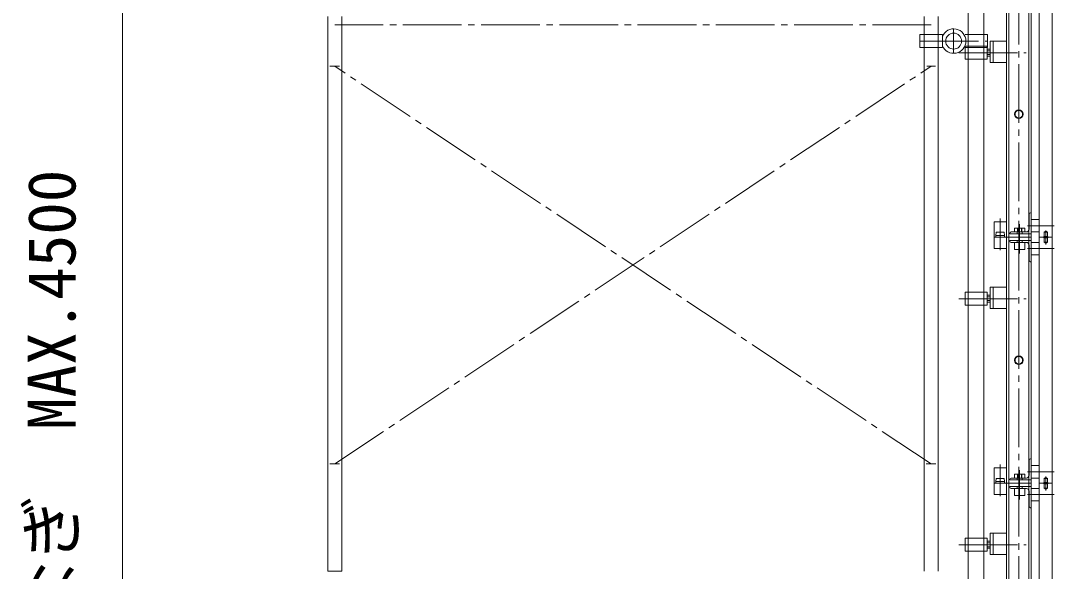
# Model space of a CAD drawing. Units: millimetres, scale not verified. Extents: x -8978 to 8399, y -12303 to 12300.
# Drawn here: x -8552 to -5382, y 1549 to 3237 of the extents above; entities that cross this region are included whole.
import ezdxf
from ezdxf.enums import TextEntityAlignment as Align

# ---------------------------------------------------------------- set-up
doc = ezdxf.new("R2010")
doc.units = ezdxf.units.MM
doc.header["$LTSCALE"] = 20
doc.linetypes.add('CHAIN2', pattern=[12, 9, -1, 1, -1])
for name, color, linetype, lineweight in [('0-1_12 常用一点鎖線', 3, 'CHAIN2', 18), ('0-4_10 常用実線', 3, 'Continuous', 18), ('0-5_32 補完一点鎖線', 6, 'CHAIN2', 18), ('0-6_30 補完実線', 6, 'Continuous', 18), ('0-B_20 準用実線', 4, 'Continuous', 18), ('0-C_22 準用一点鎖線', 4, 'CHAIN2', 18), ('0-D_05 寸法', 7, 'Continuous', 18)]:
    doc.layers.add(name, color=color, linetype=linetype, lineweight=lineweight)
doc.styles.add('ＭＳ ゴシック', font='')
doc.styles.get('ＭＳ ゴシック').set_extended_font_data('MS Gothic')

msp = doc.modelspace()

# ---------------------------------------------------------------- linework, layer by layer
at = {"layer": '0-1_12 常用一点鎖線'}
for p, q in [((-5490.76, 3343.38), (-5490.76, 2556.65)), ((-5675.26, 3138.52), (-5468.26, 3138.52)), ((-5585.8, 3138.51), (-5559.07, 3138.51)), ((-5548.26, 2630.1), (-5548.26, 2563.44)), ((-5488.26, 2613.17), (-5488.26, 2572.53)), ((-5464.09, 2608.01), (-5419.99, 2608.01)), ((-5433.61, 2608.01), (-5381.95, 2608.01)), ((-5548.26, 2533.19), (-5548.26, 2591.17)), ((-5490.76, 2589.38), (-5490.76, 1802.65)), ((-5488.26, 2522.86), (-5488.26, 2573.5)), ((-5408.26, 2568.15), (-5408.26, 2594.02)), ((-5408.26, 2576.67), (-5408.26, 2550.87)), ((-5464.09, 2538.01), (-5419.99, 2538.01)), ((-5433.61, 2538.01), (-5381.95, 2538.01)), ((-5675.26, 2384.52), (-5468.26, 2384.52)), ((-5585.8, 2384.51), (-5559.07, 2384.51)), ((-5548.26, 1876.1), (-5548.26, 1809.44)), ((-5488.26, 1859.17), (-5488.26, 1818.53)), ((-5464.09, 1854.01), (-5419.99, 1854.01)), ((-5433.61, 1854.01), (-5381.95, 1854.01)), ((-5408.26, 1814.15), (-5408.26, 1840.02)), ((-5548.26, 1779.19), (-5548.26, 1837.17)), ((-5490.76, 1835.38), (-5490.76, 1048.65)), ((-5488.26, 1768.86), (-5488.26, 1819.5)), ((-5408.26, 1822.67), (-5408.26, 1796.87)), ((-5464.09, 1784.01), (-5419.99, 1784.01)), ((-5433.61, 1784.01), (-5381.95, 1784.01)), ((-5675.26, 1630.52), (-5468.26, 1630.52)), ((-5585.8, 1630.51), (-5559.07, 1630.51))]:
    msp.add_line(p, q, dxfattribs=at)
at = {"layer": '0-4_10 常用実線'}
for p, q in [((-5528.26, 2573.01), (-5528.26, 3327.01)), ((-5521.42, 3327.01), (-5521.42, 2573.01)), ((-5460.1, 3327.01), (-5460.1, 2573.01)), ((-5453.26, 2573.01), (-5453.26, 3327.01)), ((-5428.26, 2573.01), (-5428.26, 3327.01)), ((-5388.26, 2573.01), (-5388.26, 3327.01)), ((-5578.26, 3108.51), (-5578.26, 3173.51)), ((-5528.26, 3173.51), (-5578.26, 3173.51)), ((-5569.26, 3108.51), (-5569.26, 3173.51)), ((-5655.26, 3158.52), (-5655.26, 3118.52)), ((-5588.26, 3149.52), (-5578.26, 3149.52)), ((-5588.26, 3144.52), (-5578.26, 3144.52)), ((-5588.26, 3118.52), (-5655.26, 3118.52)), ((-5588.26, 3132.52), (-5578.26, 3132.52)), ((-5588.26, 3127.52), (-5578.26, 3127.52)), ((-5528.26, 3108.51), (-5578.26, 3108.51)), ((-5459.26, 2644.01), (-5459.26, 2597.51)), ((-5455.26, 2648.01), (-5453.26, 2648.01)), ((-5453.26, 2583.01), (-5453.26, 2648.01)), ((-5566.26, 2620.01), (-5566.26, 2573.01)), ((-5528.26, 2620.01), (-5566.26, 2620.01)), ((-5495.26, 2589.01), (-5495.26, 2601.01)), ((-5494.36, 2589.01), (-5494.36, 2601.01)), ((-5482.16, 2589.01), (-5482.16, 2601.01)), ((-5481.26, 2589.01), (-5481.26, 2601.01)), ((-5472.26, 2601.01), (-5472.26, 2589.01)), ((-5453.26, 2627.01), (-5428.26, 2627.01)), ((-5428.26, 2589.01), (-5428.26, 2627.01)), ((-5528.26, 2573.01), (-5566.26, 2573.01)), ((-5453.26, 2573.01), (-5566.26, 2573.01)), ((-5566.26, 2573.01), (-5566.26, 2538.01)), ((-5560.26, 2588.01), (-5561.76, 2578.01)), ((-5561.76, 2573.01), (-5561.76, 2578.01)), ((-5534.76, 2578.01), (-5561.76, 2578.01)), ((-5536.26, 2588.01), (-5560.26, 2588.01)), ((-5536.26, 2588.01), (-5534.76, 2578.01)), ((-5534.76, 2573.01), (-5534.76, 2578.01)), ((-5453.26, 2573.01), (-5528.26, 2573.01)), ((-5528.26, 1819.01), (-5528.26, 2573.01)), ((-5521.42, 2573.01), (-5521.42, 1819.01)), ((-5518.26, 2585.01), (-5518.26, 2583.01)), ((-5453.26, 2583.01), (-5518.26, 2583.01)), ((-5514.26, 2589.01), (-5467.76, 2589.01)), ((-5496.26, 2583.01), (-5496.26, 2589.01)), ((-5480.26, 2583.01), (-5480.26, 2589.01)), ((-5460.1, 2573.01), (-5460.1, 1819.01)), ((-5453.26, 2589.01), (-5428.26, 2589.01)), ((-5453.26, 1819.01), (-5453.26, 2573.01)), ((-5388.26, 2573.01), (-5428.26, 2573.01)), ((-5428.26, 1819.01), (-5428.26, 2573.01)), ((-5388.26, 2573.01), (-5428.26, 2573.01)), ((-5415.51, 2573.01), (-5413.51, 2575.01)), ((-5413.51, 2588.01), (-5408.26, 2591.05)), ((-5413.51, 2588.01), (-5413.51, 2575.01)), ((-5413.51, 2588.01), (-5403.01, 2588.01)), ((-5403.01, 2575.01), (-5413.51, 2575.01)), ((-5403.26, 2571.01), (-5413.26, 2571.01)), ((-5403.01, 2588.01), (-5408.26, 2591.05)), ((-5403.01, 2588.01), (-5403.01, 2575.01)), ((-5401.01, 2573.01), (-5403.01, 2575.01)), ((-5388.26, 1819.01), (-5388.26, 2573.01)), ((-5528.26, 2538.01), (-5566.26, 2538.01)), ((-5453.26, 2563.01), (-5518.26, 2563.01)), ((-5518.26, 2561.01), (-5518.26, 2563.01)), ((-5514.26, 2557.01), (-5467.76, 2557.01)), ((-5496.26, 2563.01), (-5496.26, 2557.01)), ((-5480.26, 2563.01), (-5480.26, 2557.01)), ((-5472.26, 2535.01), (-5472.26, 2557.01)), ((-5459.26, 2502.01), (-5459.26, 2548.51)), ((-5453.26, 2563.01), (-5453.26, 2498.01)), ((-5453.26, 2557.01), (-5428.26, 2557.01)), ((-5428.26, 2519.01), (-5428.26, 2557.01)), ((-5413.26, 2558.01), (-5403.26, 2558.01)), ((-5453.26, 2519.01), (-5428.26, 2519.01)), ((-5455.26, 2498.01), (-5453.26, 2498.01)), ((-5578.26, 2354.51), (-5578.26, 2419.51)), ((-5528.26, 2419.51), (-5578.26, 2419.51)), ((-5569.26, 2354.51), (-5569.26, 2419.51)), ((-5655.26, 2404.52), (-5655.26, 2364.52)), ((-5588.26, 2395.52), (-5578.26, 2395.52)), ((-5588.26, 2390.52), (-5578.26, 2390.52)), ((-5588.26, 2378.52), (-5578.26, 2378.52)), ((-5588.26, 2364.52), (-5655.26, 2364.52)), ((-5588.26, 2373.52), (-5578.26, 2373.52)), ((-5528.26, 2354.51), (-5578.26, 2354.51)), ((-5459.26, 1890.01), (-5459.26, 1843.51)), ((-5455.26, 1894.01), (-5453.26, 1894.01)), ((-5453.26, 1829.01), (-5453.26, 1894.01)), ((-5453.26, 1873.01), (-5428.26, 1873.01)), ((-5428.26, 1835.01), (-5428.26, 1873.01)), ((-5566.26, 1866.01), (-5566.26, 1819.01)), ((-5528.26, 1866.01), (-5566.26, 1866.01)), ((-5495.26, 1835.01), (-5495.26, 1847.01)), ((-5494.36, 1835.01), (-5494.36, 1847.01)), ((-5482.16, 1835.01), (-5482.16, 1847.01)), ((-5481.26, 1835.01), (-5481.26, 1847.01)), ((-5472.26, 1847.01), (-5472.26, 1835.01)), ((-5528.26, 1819.01), (-5566.26, 1819.01)), ((-5453.26, 1819.01), (-5566.26, 1819.01)), ((-5566.26, 1819.01), (-5566.26, 1784.01)), ((-5560.26, 1834.01), (-5561.76, 1824.01)), ((-5561.76, 1819.01), (-5561.76, 1824.01)), ((-5534.76, 1824.01), (-5561.76, 1824.01)), ((-5536.26, 1834.01), (-5560.26, 1834.01)), ((-5536.26, 1834.01), (-5534.76, 1824.01)), ((-5534.76, 1819.01), (-5534.76, 1824.01)), ((-5453.26, 1819.01), (-5528.26, 1819.01)), ((-5528.26, 1065.01), (-5528.26, 1819.01)), ((-5521.42, 1819.01), (-5521.42, 1065.01)), ((-5518.26, 1831.01), (-5518.26, 1829.01)), ((-5453.26, 1829.01), (-5518.26, 1829.01)), ((-5453.26, 1809.01), (-5518.26, 1809.01)), ((-5518.26, 1807.01), (-5518.26, 1809.01)), ((-5514.26, 1835.01), (-5467.76, 1835.01)), ((-5496.26, 1829.01), (-5496.26, 1835.01)), ((-5496.26, 1809.01), (-5496.26, 1803.01)), ((-5480.26, 1829.01), (-5480.26, 1835.01)), ((-5480.26, 1809.01), (-5480.26, 1803.01)), ((-5460.1, 1819.01), (-5460.1, 1065.01)), ((-5453.26, 1835.01), (-5428.26, 1835.01)), ((-5453.26, 1065.01), (-5453.26, 1819.01)), ((-5453.26, 1809.01), (-5453.26, 1744.01)), ((-5388.26, 1819.01), (-5428.26, 1819.01)), ((-5428.26, 1065.01), (-5428.26, 1819.01)), ((-5388.26, 1819.01), (-5428.26, 1819.01)), ((-5415.51, 1819.01), (-5413.51, 1821.01)), ((-5413.51, 1834.01), (-5408.26, 1837.05)), ((-5413.51, 1834.01), (-5413.51, 1821.01)), ((-5413.51, 1834.01), (-5403.01, 1834.01)), ((-5403.01, 1821.01), (-5413.51, 1821.01)), ((-5403.26, 1817.01), (-5413.26, 1817.01)), ((-5403.01, 1834.01), (-5408.26, 1837.05)), ((-5403.01, 1834.01), (-5403.01, 1821.01)), ((-5401.01, 1819.01), (-5403.01, 1821.01)), ((-5388.26, 1065.01), (-5388.26, 1819.01)), ((-5528.26, 1784.01), (-5566.26, 1784.01)), ((-5514.26, 1803.01), (-5467.76, 1803.01)), ((-5472.26, 1781.01), (-5472.26, 1803.01)), ((-5459.26, 1748.01), (-5459.26, 1794.51)), ((-5453.26, 1803.01), (-5428.26, 1803.01)), ((-5428.26, 1765.01), (-5428.26, 1803.01)), ((-5413.26, 1804.01), (-5403.26, 1804.01)), ((-5455.26, 1744.01), (-5453.26, 1744.01)), ((-5453.26, 1765.01), (-5428.26, 1765.01)), ((-5655.26, 1650.52), (-5655.26, 1610.52)), ((-5578.26, 1600.51), (-5578.26, 1665.51)), ((-5528.26, 1665.51), (-5578.26, 1665.51)), ((-5569.26, 1600.51), (-5569.26, 1665.51)), ((-5588.26, 1641.52), (-5578.26, 1641.52)), ((-5588.26, 1636.52), (-5578.26, 1636.52)), ((-5588.26, 1624.52), (-5578.26, 1624.52)), ((-5588.26, 1619.52), (-5578.26, 1619.52)), ((-5588.26, 1610.52), (-5655.26, 1610.52)), ((-5528.26, 1600.51), (-5578.26, 1600.51))]:
    msp.add_line(p, q, dxfattribs=at)
for points in [[(-5655.26, 3158.52), (-5588.26, 3158.52), (-5588.26, 3118.52)], [(-5472.26, 2601.01), (-5504.26, 2601.01), (-5504.26, 2589.01)], [(-5408.26, 2555.13), (-5413.26, 2558.01), (-5413.26, 2571.01), (-5415.26, 2573.01)], [(-5408.26, 2555.13), (-5403.26, 2558.01), (-5403.26, 2571.01), (-5401.26, 2573.01)], [(-5472.26, 2535.01), (-5504.26, 2535.01), (-5504.26, 2557.01)], [(-5655.26, 2404.52), (-5588.26, 2404.52), (-5588.26, 2364.52)], [(-5472.26, 1847.01), (-5504.26, 1847.01), (-5504.26, 1835.01)], [(-5408.26, 1801.13), (-5413.26, 1804.01), (-5413.26, 1817.01), (-5415.26, 1819.01)], [(-5408.26, 1801.13), (-5403.26, 1804.01), (-5403.26, 1817.01), (-5401.26, 1819.01)], [(-5472.26, 1781.01), (-5504.26, 1781.01), (-5504.26, 1803.01)], [(-5655.26, 1650.52), (-5588.26, 1650.52), (-5588.26, 1610.52)]]:
    msp.add_lwpolyline(points, dxfattribs=at)
for centre, radius in [((-5490.76, 2950.01), 13.6), ((-5490.76, 2950.01), 11.7), ((-5490.76, 2196.01), 13.6), ((-5490.76, 2196.01), 11.7)]:
    msp.add_circle(centre, radius, dxfattribs=at)
for centre, radius, start, end in [((-5455.26, 2644.01), 4, 90, 180), ((-5514.26, 2585.01), 4, 90, 180), ((-5467.76, 2597.51), 8.5, 270, 0), ((-5514.26, 2561.01), 4, 180, 270), ((-5467.76, 2548.51), 8.5, 0, 90), ((-5455.26, 2502.01), 4, 180, 270), ((-5455.26, 1890.01), 4, 90, 180), ((-5467.76, 1843.51), 8.5, 270, 0), ((-5514.26, 1831.01), 4, 90, 180), ((-5514.26, 1807.01), 4, 180, 270), ((-5467.76, 1794.51), 8.5, 0, 90), ((-5455.26, 1748.01), 4, 180, 270)]:
    msp.add_arc(centre, radius, start, end, dxfattribs=at)
at = {"layer": '0-5_32 補完一点鎖線'}
for p, q in [((-5690.76, 3136.52), (-5690.76, 3211.52)), ((-5794.26, 3174.02), (-5587.26, 3174.02))]:
    msp.add_line(p, q, dxfattribs=at)
at = {"layer": '0-6_30 補完実線'}
for p, q in [((-5646.36, -2100.99), (-5646.36, 4824.72)), ((-5725.26, 3194.02), (-5794.26, 3194.02)), ((-5794.26, 3154.02), (-5794.26, 3194.02)), ((-5655.26, 3194.02), (-5587.26, 3194.02)), ((-5587.26, 3154.02), (-5587.26, 3194.02)), ((-5587.26, 3154.02), (-5655.26, 3154.02))]:
    msp.add_line(p, q, dxfattribs=at)
for points in [[(-5597.76, 4873.32), (-5597.76, 4824.72), (-5597.76, 1374.72), (-5597.76, -2100.99)], [(-5794.26, 3154.02), (-5725.26, 3154.02), (-5725.26, 3194.02)]]:
    msp.add_lwpolyline(points, dxfattribs=at)
msp.add_circle((-5690.76, 3174.02), 24.3, dxfattribs=at)
msp.add_arc((-5690.76, 3174.02), 37.5, 203.07393, 156.9261, dxfattribs=at)
at = {"layer": '0-B_20 準用実線'}
for p, q in [((-7610.11, 1549.07), (-7610.11, 3249.07)), ((-7567.41, 3249.07), (-7567.41, 1549.07)), ((-5781.11, 1549.04), (-5781.11, 3249.07)), ((-5738.41, 3249.07), (-5738.41, 1549.04)), ((-5774.59, 1878.07), (-5744.93, 1878.07)), ((-7610.11, 1549.07), (-7567.41, 1549.07))]:
    msp.add_line(p, q, dxfattribs=at)
at = {"layer": '0-C_22 準用一点鎖線'}
for p, q in [((-5759.76, 3224.07), (-7588.76, 3224.07)), ((-7573.93, 3097.07), (-7603.59, 3097.07)), ((-5759.76, 1878.07), (-7588.76, 3097.07)), ((-7588.76, 1878.07), (-5759.76, 3097.07)), ((-5746.11, 3097.07), (-5773.41, 3097.07)), ((-7603.59, 1878.07), (-7573.93, 1878.07))]:
    msp.add_line(p, q, dxfattribs=at)
at = {"layer": '0-D_05 寸法'}
msp.add_line((-8239.67, 3499.01), (-8239.67, 999.01), dxfattribs=at)

# ---------------------------------------------------------------- texts
at = {"layer": '0-D_05 寸法', "style": 'ＭＳ ゴシック'}
msp.add_text('壁つなぎ\u3000MAX.4500', height=146.6, rotation=90, dxfattribs=at).set_placement((-8339.67, 982.34), align=Align.BOTTOM_LEFT)

doc.saveas('drawing.dxf')
